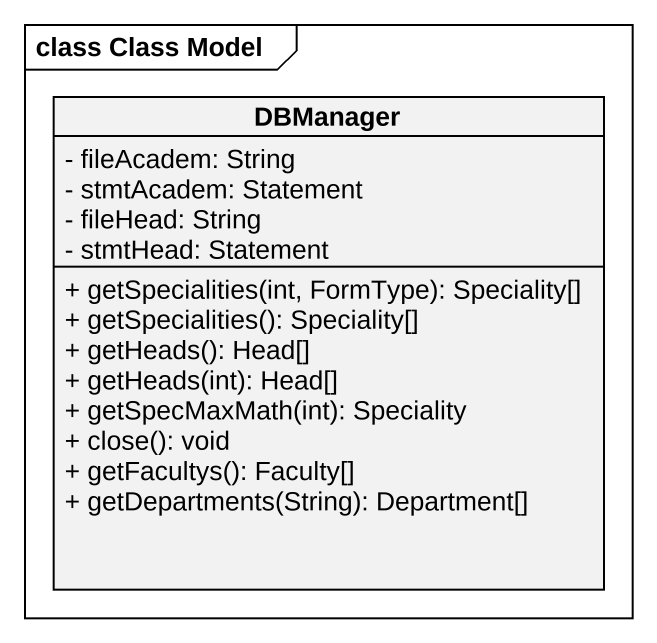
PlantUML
@startuml
mainframe class Class Model
hide circle
hide empty members
skinparam classAttributeIconSize 0
class DBManager {
  - fileAcadem: String
  - stmtAcadem: Statement
  - fileHead: String
  - stmtHead: Statement
  + getSpecialities(int, FormType): Speciality[]
  + getSpecialities(): Speciality[]
  + getHeads(): Head[]
  + getHeads(int): Head[]
  + getSpecMaxMath(int): Speciality
  + close(): void
  + getFacultys(): Faculty[]
  + getDepartments(String): Department[]
}
@enduml
